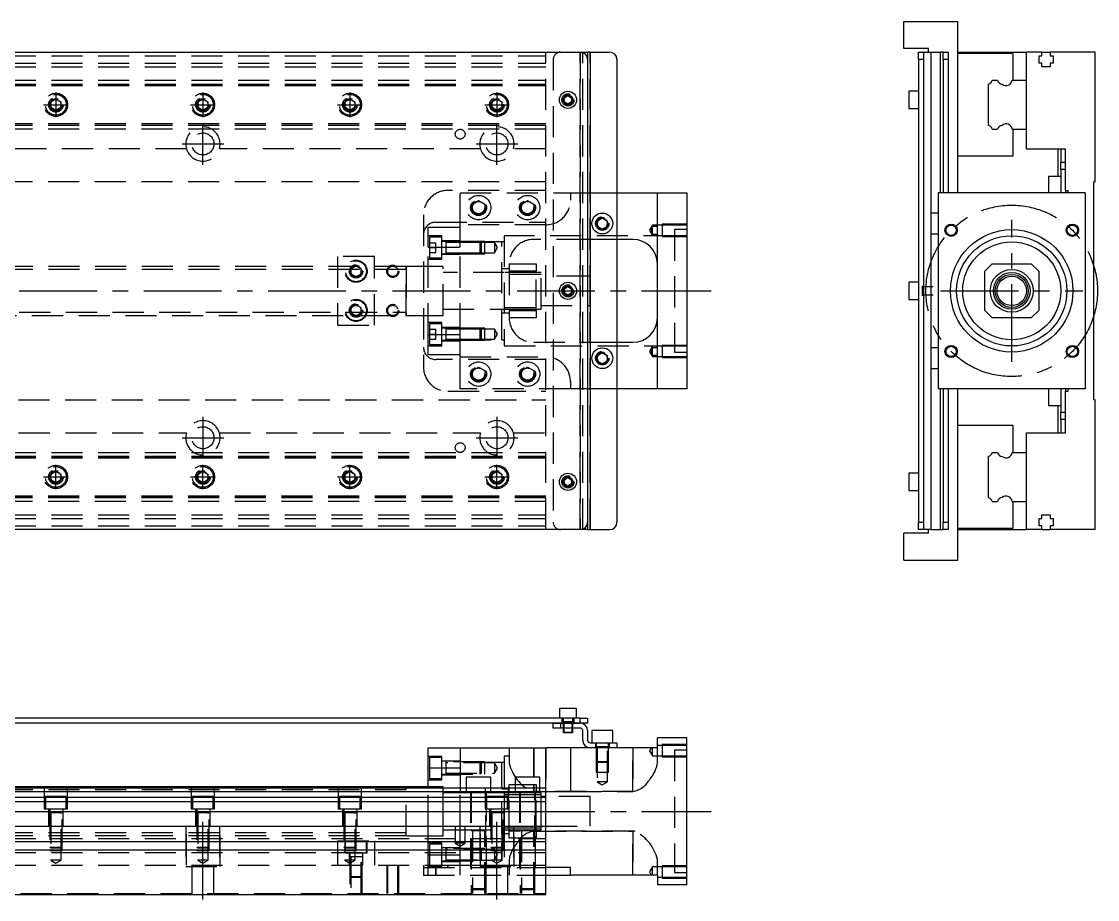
# Model space of a CAD drawing. Extents: x -15 to 882, y -282 to 112.
# Drawn here: x 443 to 882.1, y -248.6 to 110 of the extents above; entities that cross this region are included whole.
import ezdxf

# ---------------------------------------------------------------- set-up
doc = ezdxf.new("R2010")
doc.units = 0
doc.linetypes.add('CENTER', pattern=[50.8, 31.75, -6.35, 6.35, -6.35])
doc.linetypes.add('DASHED', pattern=[19.05, 12.7, -6.35])
doc.layers.get('0').update_dxf_attribs({"linetype": 'CONTINUOUS'})
doc.layers.add('CENTER', color=1, linetype='CENTER')

msp = doc.modelspace()

# ---------------------------------------------------------------- linework, layer by layer
at = {"color": 7, "linetype": 'CONTINUOUS'}
for p, q in [((803.1, 110), (825.1, 110)), ((803.1, 99), (803.1, 110)), ((825.1, 40), (825.1, 110)), ((3, 97.5), (671, 97.5)), ((671, 97.5), (674, 97.5)), ((674, 97.5), (674, 94.5)), ((675, 97.5), (674, 97.5)), ((675, 97.5), (675, -97.5)), ((675, 97.5), (683, 97.5)), ((813.1, 99), (803.1, 99)), ((809.1, 97.5), (811.1, 97.5)), ((809.1, 94.5), (809.1, 97.5)), ((811.1, 97.5), (814.1, 97.5)), ((811.1, 97.5), (811.1, 94.5)), ((813.1, 97.5), (813.1, 99)), ((814.1, 97.5), (814.1, 31.75)), ((814.1, 97.5), (818.1, 97.5)), ((818.1, 40), (818.1, 97.5)), ((819.1, 97.5), (818.1, 97.5)), ((819.1, 97.5), (821.1, 97.5)), ((819.1, 94.5), (819.1, 97.5)), ((821.1, 97.5), (821.1, 94.5)), ((825.1, 97.5), (853.1, 97.5)), ((847.6, 97), (825.1, 97)), ((847.6, 97), (847.6, 86)), ((853.1, 86), (853.1, 97.5)), ((859.4, 97.5), (853.1, 97.5)), ((859.4, 97.5), (862.8, 97.5)), ((859.4, 96), (859.4, 97.5)), ((862.8, 97.5), (862.8, 96)), ((881.1, 97.5), (862.8, 97.5)), ((881.1, 44.5), (881.1, 97.5)), ((674, 94.5), (674, -94.5)), ((686, 94.5), (686, -94.5)), ((811.1, 94.5), (809.1, 94.5)), ((809.1, 94.5), (809.1, -94.5)), ((811.1, 94.5), (811.1, -94.5)), ((821.1, 94.5), (819.1, 94.5)), ((819.1, 94.5), (819.1, 40)), ((820.2, 94.500006), (820.2, 94.499148)), ((821.1, 94.5), (821.1, 40)), ((858.25, 96), (859.4, 96)), ((858.25, 93), (858.25, 96)), ((859.4, 93), (858.25, 93)), ((859.4, 91.5), (859.4, 93)), ((862.8, 96), (863.95, 96)), ((862.8, 93), (862.8, 91.5)), ((863.95, 93), (862.8, 93)), ((863.95, 96), (863.95, 93)), ((862.8, 91.5), (859.4, 91.5)), ((837.6, 67.539608), (837.6, 84.460392)), ((839.139608, 86), (841.260392, 86)), ((847.281934, 86), (853.1, 86)), ((853.1, 66), (853.1, 86)), ((853.1, 66), (853.1, 86)), ((664.5, 78.866026), (666, 79.73205)), ((666, 79.73205), (667.5, 78.866026)), ((805.1, 81.5), (805.1, 78)), ((809.1, 81.5), (805.1, 81.5)), ((664.5, 77.133974), (664.5, 78.866026)), ((666, 76.26795), (664.5, 77.133974)), ((667.5, 77.133974), (666, 76.26795)), ((667.5, 78.866026), (667.5, 77.133974)), ((805.1, 78), (805.1, 74.5)), ((805.1, 74.5), (809.1, 74.5)), ((839.139608, 66), (841.260392, 66)), ((847.281934, 66), (853.1, 66)), ((847.6, 66), (847.6, 55)), ((853.1, 58), (853.1, 66)), ((853.1, 58), (869.1, 58)), ((866.1, 46.75), (866.1, 58)), ((867.1, 58), (867.1, 52.5)), ((869.1, 41), (869.1, 58)), ((847.6, 55), (825.1, 55)), ((867.1, 52.5), (869.1, 52.5)), ((867.1, 49.5), (867.1, 52.5)), ((869.1, 49.5), (867.1, 49.5)), ((867.1, 49.5), (867.1, 40)), ((862.1, 46.75), (862.1, 42.5)), ((867.1, 46.75), (862.1, 46.75)), ((881.1, 44.5), (880.6, 44.5)), ((880.6, -44.5), (880.6, 44.5)), ((686, 40), (702.5, 40)), ((702.5, -40), (702.5, 40)), ((702.5, 40), (714.5, 40)), ((714.5, 40), (714.5, -40)), ((877.1, 40), (817.1, 40)), ((817.1, 40), (817.1, -40)), ((862.1, 42.5), (862.1, 40)), ((869.1, 41), (870.1, 41)), ((869.1, 41), (869.1, 40)), ((870.1, 40), (870.1, 41)), ((877.1, 40), (877.1, -40)), ((814.1, 31.75), (814.1, 27.5)), ((817.1, 31.75), (814.1, 31.75)), ((678, 28.6547), (680, 29.809402)), ((678, 26.3453), (678, 28.6547)), ((680, 29.809402), (682, 28.6547)), ((682, 28.6547), (682, 26.3453)), ((814.1, 27.5), (814.1, 23.25)), ((680, 25.190598), (678, 26.3453)), ((682, 26.3453), (680, 25.190598)), ((814.1, 23.25), (814.1, -23.25)), ((814.1, 23.25), (817.1, 23.25)), ((692.5, 21), (686, 21)), ((839.1, 11), (836.1, 8)), ((839.1, 11), (855.1, 11)), ((858.1, 8), (855.1, 11)), ((836.1, -8), (836.1, 8)), ((858.1, 8), (858.1, -8)), ((664.5, 0.866026), (666, 1.73205)), ((664.5, -0.866026), (664.5, 0.866026)), ((666, 1.73205), (667.5, 0.866026)), ((667.5, 0.866026), (667.5, -0.866026)), ((805.1, 3.5), (805.1, 0)), ((809.1, 3.5), (805.1, 3.5)), ((805.1, 0), (805.1, -3.5)), ((810.5, 2.000006), (810.5, 1.41499)), ((811.1, 1.65), (810.5, 1.65)), ((810.5, 1.41499), (810.5, 0)), ((810.5, 0), (810.5, -1.415062)), ((813.1, 1.65), (811.1, 1.65)), ((815.1, 1.65), (813.1, 1.65)), ((666, -1.73205), (664.5, -0.866026)), ((667.5, -0.866026), (666, -1.73205)), ((805.1, -3.5), (809.1, -3.5)), ((810.5, -1.415062), (810.5, -2.000006)), ((810.5, -1.65), (811.1, -1.65)), ((811.1, -1.65), (813.1, -1.65)), ((813.1, -1.65), (815.1, -1.65)), ((836.1, -8), (839.1, -11)), ((855.1, -11), (858.1, -8)), ((855.1, -11), (839.1, -11)), ((686, -21), (692.5, -21)), ((678, -26.3453), (680, -25.190598)), ((678, -28.6547), (678, -26.3453)), ((680, -25.190598), (682, -26.3453)), ((682, -26.3453), (682, -28.6547)), ((814.1, -23.25), (814.1, -27.5)), ((817.1, -23.25), (814.1, -23.25)), ((680, -29.809402), (678, -28.6547)), ((682, -28.6547), (680, -29.809402)), ((814.1, -27.5), (814.1, -31.75)), ((814.1, -31.75), (814.1, -97.5)), ((814.1, -31.75), (817.1, -31.75)), ((702.5, -40), (686, -40)), ((714.5, -40), (702.5, -40)), ((877.1, -40), (817.1, -40)), ((818.1, -97.5), (818.1, -40)), ((819.1, -40), (819.1, -94.5)), ((821.1, -40), (821.1, -94.5)), ((825.1, -110), (825.1, -40)), ((862.1, -40), (862.1, -42.5)), ((862.1, -42.5), (862.1, -46.75)), ((867.1, -40), (867.1, -49.5)), ((869.1, -40), (869.1, -41)), ((869.1, -58), (869.1, -41)), ((869.1, -41), (870.1, -41)), ((870.1, -41), (870.1, -40)), ((862.1, -46.75), (867.1, -46.75)), ((866.1, -58), (866.1, -46.75)), ((881.1, -44.5), (880.6, -44.5)), ((881.1, -97.5), (881.1, -44.5)), ((867.1, -49.5), (869.1, -49.5)), ((867.1, -52.5), (867.1, -49.5)), ((869.1, -52.5), (867.1, -52.5)), ((867.1, -52.5), (867.1, -58)), ((847.6, -55), (825.1, -55)), ((847.6, -55), (847.6, -66)), ((853.1, -66), (853.1, -58)), ((853.1, -58), (869.1, -58)), ((837.6, -84.460392), (837.6, -67.539608)), ((839.139608, -66), (841.260392, -66)), ((847.281934, -66), (853.1, -66)), ((853.1, -86), (853.1, -66)), ((853.1, -86), (853.1, -66)), ((805.1, -74.5), (805.1, -78)), ((809.1, -74.5), (805.1, -74.5)), ((664.5, -77.133974), (666, -76.26795)), ((664.5, -78.866026), (664.5, -77.133974)), ((666, -79.73205), (664.5, -78.866026)), ((666, -76.26795), (667.5, -77.133974)), ((667.5, -78.866026), (666, -79.73205)), ((667.5, -77.133974), (667.5, -78.866026)), ((805.1, -78), (805.1, -81.5)), ((805.1, -81.5), (809.1, -81.5)), ((839.139608, -86), (841.260392, -86)), ((847.281934, -86), (853.1, -86)), ((847.6, -86), (847.6, -97)), ((853.1, -97.5), (853.1, -86)), ((859.4, -91.5), (862.8, -91.5)), ((859.4, -93), (859.4, -91.5)), ((862.8, -91.5), (862.8, -93)), ((674, -94.5), (674, -97.5)), ((809.1, -94.5), (811.1, -94.5)), ((809.1, -97.5), (809.1, -94.5)), ((811.1, -94.5), (811.1, -97.5)), ((819.1, -94.5), (821.1, -94.5)), ((819.1, -97.5), (819.1, -94.5)), ((821.1, -94.5), (821.1, -97.5)), ((858.25, -93), (859.4, -93)), ((858.25, -96), (858.25, -93)), ((859.4, -96), (858.25, -96)), ((859.4, -97.5), (859.4, -96)), ((862.8, -93), (863.95, -93)), ((862.8, -96), (862.8, -97.5)), ((863.95, -96), (862.8, -96)), ((863.95, -93), (863.95, -96)), ((671, -97.5), (3, -97.5)), ((674, -97.5), (671, -97.5)), ((674, -97.5), (675, -97.5)), ((675, -97.5), (683, -97.5)), ((803.1, -110), (803.1, -99)), ((813.1, -99), (803.1, -99)), ((811.1, -97.5), (809.1, -97.5)), ((814.1, -97.5), (811.1, -97.5)), ((813.1, -99), (813.1, -97.5)), ((814.1, -97.5), (818.1, -97.5)), ((818.1, -97.5), (819.1, -97.5)), ((821.1, -97.5), (819.1, -97.5)), ((847.6, -97), (825.1, -97)), ((825.1, -97.5), (853.1, -97.5)), ((859.4, -97.5), (853.1, -97.5)), ((859.4, -97.5), (862.8, -97.5)), ((881.1, -97.5), (862.8, -97.5)), ((803.1, -110), (825.1, -110)), ((669.5, -170.55), (662.5, -170.55)), ((662.5, -170.55), (662.5, -174.55)), ((669.5, -174.55), (669.5, -170.55)), ((671, -174.55), (412, -174.55)), ((671, -176.55), (671, -174.55)), ((671, -174.55), (674, -174.55)), ((674, -174.55), (674, -176.55)), ((663, -176.55), (412, -176.55)), ((660, -178.55), (660, -176.55)), ((663, -178.55), (660, -178.55)), ((663, -176.55), (663, -178.55)), ((663, -176.55), (671, -176.55)), ((671, -176.55), (663, -176.55)), ((671, -178.55), (663, -178.55)), ((664, -178.55), (664, -180.2)), ((664.35, -178.55), (664.35, -180.55)), ((667.65, -180.55), (667.65, -178.55)), ((668, -180.2), (668, -178.55)), ((674, -176.55), (671, -176.55)), ((672, -183.55), (672, -179.55)), ((674, -179.55), (674, -183.55)), ((684.25, -179.55), (675.75, -179.55)), ((675.75, -179.55), (675.75, -184.55)), ((684.25, -184.55), (684.25, -179.55)), ((664, -180.2), (668, -180.2)), ((664, -180.2), (664.35, -180.55)), ((667.65, -180.55), (664.35, -180.55)), ((667.65, -180.55), (668, -180.2)), ((714.5, -182.55), (702.5, -182.55)), ((702.5, -186.55), (702.5, -182.55)), ((714.5, -242.55), (714.5, -182.55)), ((609, -186.55), (622, -186.55)), ((609, -194.76658), (609, -186.55)), ((622, -186.55), (657, -186.55)), ((622, -186.55), (622, -203.05)), ((657, -203.05), (657, -186.55)), ((667, -186.55), (657, -186.55)), ((675, -186.55), (667, -186.55)), ((667, -186.55), (667, -204.55)), ((675, -184.55), (683, -184.55)), ((683, -186.55), (675, -186.55)), ((683, -186.55), (683, -184.55)), ((683, -184.55), (686, -184.55)), ((686, -186.55), (683, -186.55)), ((686, -184.55), (686, -186.55)), ((702.5, -186.55), (686, -186.55)), ((609, -194.76658), (622, -194.76658)), ((609, -203.05), (609, -194.76658)), ((634.5, -198.55), (624.5, -198.55)), ((624.5, -198.55), (624.5, -203.05)), ((634.5, -203.05), (634.5, -198.55)), ((654.5, -198.55), (644.5, -198.55)), ((644.5, -198.55), (644.5, -203.05)), ((654.5, -203.05), (654.5, -198.55)), ((600, -202.55), (411.5, -202.55)), ((657, -203.05), (411.5, -203.05)), ((657, -204.589608), (411.5, -204.589608)), ((600, -202.55), (599.995, -202.55)), ((600, -202.549994), (600, -203.05)), ((600, -202.549994), (600, -203.05)), ((600, -202.550502), (600, -202.55)), ((609, -202.55), (600, -202.55)), ((600.005, -202.55), (600, -202.55)), ((600, -203.047168), (600, -202.550502)), ((640, -205.049994), (640, -220.050006)), ((642, -205.8), (640, -205.8)), ((646.5, -205.8), (642, -205.8)), ((652.5, -205.8), (646.5, -205.8)), ((653, -205.8), (652.5, -205.8)), ((655, -205.8), (653, -205.8)), ((657, -246.55), (657, -203.05)), ((667, -204.55), (657, -204.55)), ((411.5, -206.710392), (657, -206.710392)), ((657, -208.620532), (411.5, -208.620532)), ((657, -212.731934), (411.5, -212.731934)), ((640, -212.55), (640, -220.050006)), ((17, -218.55), (657, -218.55)), ((640, -219.3), (655, -219.3)), ((17, -224.85), (657, -224.85)), ((17, -228.25), (657, -228.25)), ((667, -235.55), (657, -235.55)), ((667, -238.55), (667, -235.55)), ((657, -238.55), (667, -238.55)), ((702.5, -238.55), (667, -238.55)), ((702.5, -238.55), (702.5, -242.55)), ((714.5, -242.55), (702.5, -242.55)), ((17, -246.55), (657, -246.55))]:
    msp.add_line(p, q, dxfattribs=at)
at = {"color": 3, "linetype": 'DASHED'}
for p, q in [((657, -97.5), (657, 97.5)), ((671, -97.5), (671, 97.5)), ((671, 97.5), (671, -97.5)), ((672, -97.5), (672, 97.5)), ((675, -97.5), (675, 97.5)), ((17, 96), (657, 96)), ((17, 93), (657, 93)), ((660, 94.5), (660, -94.5)), ((17, 91.5), (657, 91.5)), ((17, 86), (657, 86)), ((17, 84.460392), (657, 84.460392)), ((17, 84.403994), (657, 84.403994)), ((17, 83.8), (657, 83.8)), ((454.5, 76), (454.534018, 76.411016)), ((455, 77.1547), (457, 78.309402)), ((455, 74.8453), (455, 77.1547)), ((457, 73.690598), (455, 74.8453)), ((457, 78.309402), (459, 77.1547)), ((459, 74.8453), (457, 73.690598)), ((459, 77.1547), (459, 74.8453)), ((514.5, 76), (514.534018, 76.411016)), ((515, 77.1547), (517, 78.309402)), ((515, 74.8453), (515, 77.1547)), ((517, 73.690598), (515, 74.8453)), ((517, 78.309402), (519, 77.1547)), ((519, 74.8453), (517, 73.690598)), ((519, 77.1547), (519, 74.8453)), ((574.5, 76), (574.534018, 76.411016)), ((575, 77.1547), (577, 78.309402)), ((575, 74.8453), (575, 77.1547)), ((577, 73.690598), (575, 74.8453)), ((577, 78.309402), (579, 77.1547)), ((579, 74.8453), (577, 73.690598)), ((579, 77.1547), (579, 74.8453)), ((635, 77.1547), (637, 78.309402)), ((635, 74.8453), (635, 77.1547)), ((637, 73.690598), (635, 74.8453)), ((637, 78.309402), (639, 77.1547)), ((639, 74.8453), (637, 73.690598)), ((639, 77.1547), (639, 74.8453)), ((639.483582, 76.286038), (639.5, 76)), ((667.973226, 78.326156), (668, 78)), ((657, 68.2), (17, 68.2)), ((657, 67.596006), (17, 67.596006)), ((657, 67.539608), (17, 67.539608)), ((657, 66), (17, 66)), ((510.291796, 58), (403.708204, 58)), ((630.291796, 58), (523.708204, 58)), ((657, 58), (643.708204, 58)), ((657, 44.5), (22.640312, 44.5)), ((657, 41), (617, 41)), ((622, 27), (622, 40)), ((622, 40), (667, 40)), ((667, 40), (667, 37)), ((667, 40), (674, 40)), ((674, 40), (686, 40)), ((627, 35.443376), (629.5, 36.886752)), ((627, 32.556624), (627, 35.443376)), ((629.5, 36.886752), (632, 35.443376)), ((632, 35.443376), (632, 32.556624)), ((647, 35.443376), (649.5, 36.886752)), ((647, 32.556624), (647, 35.443376)), ((649.5, 36.886752), (652, 35.443376)), ((652, 35.443376), (652, 32.556624)), ((607, 31), (607, -31)), ((629.5, 31.113248), (627, 32.556624)), ((632, 32.556624), (629.5, 31.113248)), ((632.477798, 34.364306), (632.5, 34)), ((649.5, 31.113248), (647, 32.556624)), ((652, 32.556624), (649.5, 31.113248)), ((652.477798, 34.364306), (652.5, 34)), ((612, 28), (657, 28)), ((622, 17.78342), (622, 27)), ((657, 27), (622, 27)), ((682.483582, 27.786038), (682.5, 27.5)), ((700.5, 26.848738), (699.287564, 24.748738)), ((700.302956, 25.985522), (700.5, 26.435254)), ((704.5, 26.848738), (700.5, 26.848738)), ((700.5, 26.435254), (700.5, 26.848738)), ((700.5, 23.06222), (700.5, 26.435794)), ((700.5, 26.435254), (702.5, 26.435254)), ((704.5, 27.248732), (704.5, 22.248742)), ((714.5, 27.248732), (704.5, 27.248732)), ((714.5, 26.848738), (704.5, 26.848738)), ((609, 17.78342), (609, 26)), ((609, 26), (622, 26)), ((614.5, 22.42767), (609, 22.42767)), ((614.5, 12.92767), (614.5, 22.42767)), ((622, 17.78342), (622, 26)), ((640, 22.5), (640, -22.5)), ((709.5, 22.5), (640, 22.5)), ((699.287564, 24.748738), (700.5, 22.648738)), ((700.016436, 24.911344), (700.060666, 25.226886)), ((700.060666, 25.226886), (700.163852, 25.611128)), ((700.163852, 25.611128), (700.302956, 25.985522)), ((700.5, 22.648738), (700.5, 23.06222)), ((702.5, 23.06222), (700.5, 23.06222)), ((700.5, 22.648738), (704.5, 22.648738)), ((704.5, 22.648738), (714.5, 22.648738)), ((704.5, 22.248742), (714.5, 22.248742)), ((709.5, 25), (709.5, -25)), ((714.5, 25), (709.5, 25)), ((609, 17.78342), (622, 17.78342)), ((609, -17.78342), (609, 17.78342)), ((609.5, 21.92767), (609.5, 13.42767)), ((614.5, 21.92767), (609.5, 21.92767)), ((609.5, 19.67767), (612, 19.67767)), ((609.5, 17.67767), (612, 17.67767)), ((612, 17.67767), (612, 19.67767)), ((612, 15.67767), (612, 17.67767)), ((622, 20.42767), (614.5, 20.42767)), ((616.105, 20.17767), (614.5, 20.17767)), ((622, 20.17767), (616.095, 20.17767)), ((616.1, 20.177674), (616.1, 15.177664)), ((616.1, 20.17767), (616.1, 19.92022)), ((616.1, 19.920202), (616.1, 20.17767)), ((616.1, 19.92022), (616.1, 15.435068)), ((622, 19.77767), (616.1, 19.77767)), ((630.1, 20.17767), (622, 20.17767)), ((630.1, 20.177664), (622, 20.177664)), ((639, 20), (622, 20)), ((639, 20), (622, 20)), ((630.5, 19.77767), (622, 19.77767)), ((630.5, 19.77767), (622, 19.77767)), ((622, -17.78342), (622, 17.78342)), ((622, -17.78342), (622, 17.78342)), ((630.1, 15.17767), (630.1, 20.17767)), ((630.5, 19.77767), (630.1, 20.17767)), ((632, 20.177664), (630.1, 20.177664)), ((630.5, 19.77767), (630.5, 15.57767)), ((632, 19.77767), (630.5, 19.77767)), ((632, 15.177674), (632, 20.177664)), ((636, 19.77767), (632, 19.77767)), ((636, 19.77767), (636, 15.57767)), ((637.212436, 17.67767), (636, 19.77767)), ((636, 15.57767), (637.212436, 17.67767)), ((639, -20), (639, 20)), ((640, 20), (639, 20)), ((674, 21), (652, 21)), ((686, 21), (674, 21)), ((572, 14), (572, -14)), ((587, 14), (572, 14)), ((587, -14), (587, 14)), ((609.5, 15.67767), (612, 15.67767)), ((609.5, 13.42767), (614.5, 13.42767)), ((614.5, 15.17767), (616.105, 15.17767)), ((614.5, 14.92767), (622, 14.92767)), ((616.095, 15.17767), (622, 15.17767)), ((616.1, 15.57767), (622, 15.57767)), ((616.1, 15.17767), (616.1, 15.435118)), ((616.1, 15.435068), (616.1, 15.17767)), ((622, 15.57767), (630.5, 15.57767)), ((622, 15.57767), (630.5, 15.57767)), ((622, 15.177674), (630.1, 15.177674)), ((622, 15.17767), (630.1, 15.17767)), ((630.1, 15.17767), (630.5, 15.57767)), ((630.1, 15.177674), (632, 15.177674)), ((630.5, 15.57767), (632, 15.57767)), ((632, 15.57767), (636, 15.57767)), ((600.005, 10), (352, 10)), ((577.5, 9.1547), (579.5, 10.309402)), ((577.5, 6.8453), (577.5, 9.1547)), ((579.5, 10.309402), (581.5, 9.1547)), ((581.5, 9.1547), (581.5, 6.8453)), ((609, 10), (599.995, 10)), ((600, 10.000006), (600, -10.000006)), ((600, 10.000006), (600, -10.000006)), ((600, -10), (600, 10)), ((600, 10), (600, 8.95261)), ((609, 12.92767), (614.5, 12.92767)), ((615, 10), (609, 10)), ((615, 10), (609, 10)), ((615, -10), (615, 10)), ((615, -10), (615, 10)), ((642, 9), (639, 9)), ((642, 11), (653, 11)), ((642, 11), (642, -11)), ((653, 11), (653, 8)), ((600, 8.75), (42, 8.75)), ((579.5, 5.690598), (577.5, 6.8453)), ((581.5, 6.8453), (579.5, 5.690598)), ((581.983582, 8.286038), (582, 8)), ((640.005, 7.5), (615, 7.5)), ((639.995, 7.5), (615, 7.5)), ((653, 7.5), (639.995, 7.5)), ((640.005, 7.5), (639.995, 7.5)), ((655, 6.75), (640, 6.75)), ((653, 7.5), (640.005, 7.5)), ((653, 8), (642, 8)), ((653, -8), (653, 8)), ((655, 7.5), (653, 7.5)), ((655, -7.5), (655, 7.5)), ((674, 6), (655, 6)), ((675, 6), (674, 6)), ((675, -6), (675, 6)), ((667.973226, 0.326156), (668, 0)), ((42, -8.75), (600, -8.75)), ((577.5, -6.8453), (579.5, -5.690598)), ((577.5, -9.1547), (577.5, -6.8453)), ((579.5, -5.690598), (581.5, -6.8453)), ((581.5, -6.8453), (581.5, -9.1547)), ((581.983582, -7.713962), (582, -8)), ((615, -7.5), (640.005, -7.5)), ((615, -7.5), (639.995, -7.5)), ((639.995, -7.5), (653, -7.5)), ((639.995, -7.5), (640.005, -7.5)), ((640, -6.75), (655, -6.75)), ((640.005, -7.5), (653, -7.5)), ((642, -8), (653, -8)), ((653, -7.5), (655, -7.5)), ((653, -8), (653, -11)), ((655, -6), (674, -6)), ((674, -6), (675, -6)), ((352, -10), (600.005, -10)), ((579.5, -10.309402), (577.5, -9.1547)), ((581.5, -9.1547), (579.5, -10.309402)), ((599.995, -10), (609, -10)), ((600, -8.95261), (600, -9.999498)), ((600, -9.999498), (600, -10)), ((609, -10), (615, -10)), ((609, -10), (615, -10)), ((614.5, -12.92767), (609, -12.92767)), ((614.5, -22.42767), (614.5, -12.92767)), ((639, -9), (642, -9)), ((653, -11), (642, -11)), ((572, -14), (587, -14)), ((609.5, -13.42767), (609.5, -21.92767)), ((614.5, -13.42767), (609.5, -13.42767)), ((609.5, -15.67767), (612, -15.67767)), ((612, -17.67767), (612, -15.67767)), ((622, -14.92767), (614.5, -14.92767)), ((616.105, -15.17767), (614.5, -15.17767)), ((622, -15.177672), (616.095, -15.17767)), ((616.1, -15.177664), (616.1, -20.177674)), ((616.1, -15.177664), (616.1, -20.177674)), ((616.1, -15.177664), (616.1, -20.177674)), ((616.1, -15.17767), (616.1, -15.435118)), ((616.1, -15.435136), (616.1, -15.17767)), ((616.1, -15.435118), (616.1, -19.920272)), ((622, -15.57767), (616.1, -15.57767)), ((630.1, -15.17767), (622, -15.177672)), ((630.1, -15.177674), (622, -15.177674)), ((630.5, -15.57767), (622, -15.57767)), ((630.5, -15.57767), (622, -15.57767)), ((630.1, -20.17767), (630.1, -15.17767)), ((630.5, -15.57767), (630.1, -15.17767)), ((632, -15.177674), (630.1, -15.177674)), ((630.5, -15.57767), (630.5, -19.77767)), ((632, -15.57767), (630.5, -15.57767)), ((632, -20.177664), (632, -15.177674)), ((636, -15.57767), (632, -15.57767)), ((636, -15.57767), (636, -19.77767)), ((637.212436, -17.67767), (636, -15.57767)), ((609, -17.78342), (622, -17.78342)), ((609, -26), (609, -17.78342)), ((609.5, -17.67767), (612, -17.67767)), ((609.5, -19.67767), (612, -19.67767)), ((609.5, -21.92767), (614.5, -21.92767)), ((612, -19.67767), (612, -17.67767)), ((614.5, -20.17767), (616.105, -20.17767)), ((614.5, -20.42767), (622, -20.42767)), ((616.095, -20.17767), (622, -20.177668)), ((616.1, -19.77767), (622, -19.77767)), ((616.1, -20.17767), (616.1, -19.92022)), ((616.1, -19.920272), (616.1, -20.17767)), ((622, -26), (622, -17.78342)), ((622, -27), (622, -17.78342)), ((622, -19.77767), (630.5, -19.77767)), ((622, -19.77767), (630.5, -19.77767)), ((622, -20), (639, -20)), ((622, -20), (639, -20)), ((622, -20.177664), (630.1, -20.177664)), ((622, -20.177668), (630.1, -20.17767)), ((630.1, -20.17767), (630.5, -19.77767)), ((630.1, -20.177664), (632, -20.177664)), ((630.5, -19.77767), (632, -19.77767)), ((632, -19.77767), (636, -19.77767)), ((636, -19.77767), (637.212436, -17.67767)), ((639, -20), (640, -20)), ((652, -21), (674, -21)), ((674, -21), (686, -21)), ((609, -22.42767), (614.5, -22.42767)), ((609, -26), (622, -26)), ((640, -22.5), (709.5, -22.5)), ((700.5, -22.648738), (699.287564, -24.748738)), ((699.287564, -24.748738), (700.5, -26.848738)), ((700.016436, -24.586132), (700.060666, -24.27059)), ((700.060666, -24.27059), (700.163852, -23.886348)), ((700.163852, -23.886348), (700.302956, -23.511954)), ((700.302956, -23.511954), (700.5, -23.06222)), ((704.5, -22.648738), (700.5, -22.648738)), ((700.5, -23.06222), (700.5, -22.648738)), ((700.5, -26.435254), (700.5, -23.06168)), ((700.5, -23.06222), (702.5, -23.06222)), ((704.5, -22.248742), (704.5, -27.248732)), ((714.5, -22.248742), (704.5, -22.248742)), ((714.5, -22.648738), (704.5, -22.648738)), ((709.5, -25), (714.5, -25)), ((657, -28), (612, -28)), ((622, -27), (657, -27)), ((622, -40), (622, -27)), ((677.5, -27.5), (677.52689, -27.134318)), ((700.5, -26.848738), (700.5, -26.435254)), ((702.5, -26.435254), (700.5, -26.435254)), ((700.5, -26.848738), (704.5, -26.848738)), ((704.5, -26.848738), (714.5, -26.848738)), ((704.5, -27.248732), (714.5, -27.248732)), ((626.5, -34), (626.520026, -33.653944)), ((627, -32.556624), (629.5, -31.113248)), ((627, -35.443376), (627, -32.556624)), ((629.5, -31.113248), (632, -32.556624)), ((632, -32.556624), (632, -35.443376)), ((647, -32.556624), (649.5, -31.113248)), ((647, -35.443376), (647, -32.556624)), ((649.5, -31.113248), (652, -32.556624)), ((652, -32.556624), (652, -35.443376)), ((652.477798, -33.635694), (652.5, -34)), ((629.5, -36.886752), (627, -35.443376)), ((632, -35.443376), (629.5, -36.886752)), ((649.5, -36.886752), (647, -35.443376)), ((652, -35.443376), (649.5, -36.886752)), ((667, -37), (667, -40)), ((617, -41), (657, -41)), ((667, -40), (622, -40)), ((674, -40), (667, -40)), ((686, -40), (674, -40)), ((22.640312, -44.5), (657, -44.5)), ((403.708204, -58), (510.291796, -58)), ((523.708204, -58), (630.291796, -58)), ((643.708204, -58), (657, -58)), ((17, -66), (657, -66)), ((17, -67.539608), (657, -67.539608)), ((17, -67.596006), (657, -67.596006)), ((17, -68.2), (657, -68.2)), ((455, -74.8453), (457, -73.690598)), ((457, -73.690598), (459, -74.8453)), ((515, -74.8453), (517, -73.690598)), ((517, -73.690598), (519, -74.8453)), ((575, -74.8453), (577, -73.690598)), ((577, -73.690598), (579, -74.8453)), ((635, -74.8453), (637, -73.690598)), ((637, -73.690598), (639, -74.8453)), ((454.5, -76), (454.534018, -75.588984)), ((455, -77.1547), (455, -74.8453)), ((457, -78.309402), (455, -77.1547)), ((459, -77.1547), (457, -78.309402)), ((459, -74.8453), (459, -77.1547)), ((515, -77.1547), (515, -74.8453)), ((517, -78.309402), (515, -77.1547)), ((519, -77.1547), (517, -78.309402)), ((519, -74.8453), (519, -77.1547)), ((519.483582, -75.713962), (519.5, -76)), ((574.5, -76), (574.534018, -75.588984)), ((575, -77.1547), (575, -74.8453)), ((577, -78.309402), (575, -77.1547)), ((579, -77.1547), (577, -78.309402)), ((579, -74.8453), (579, -77.1547)), ((635, -77.1547), (635, -74.8453)), ((637, -78.309402), (635, -77.1547)), ((639, -77.1547), (637, -78.309402)), ((639, -74.8453), (639, -77.1547)), ((639.483582, -75.713962), (639.5, -76)), ((667.973226, -77.673844), (668, -78)), ((657, -83.8), (17, -83.8)), ((657, -84.403994), (17, -84.403994)), ((657, -84.460392), (17, -84.460392)), ((657, -86), (17, -86)), ((657, -86), (657, -84.460392)), ((17, -91.5), (657, -91.5)), ((17, -93), (657, -93)), ((17, -96), (657, -96)), ((663.5, -174.55), (663.5, -176.55)), ((664, -174.55), (664, -178.55)), ((668, -178.55), (668, -174.55)), ((668.5, -176.55), (668.5, -174.55)), ((660, -176.55), (663, -176.55)), ((668.000006, -175.95), (663.999994, -175.95)), ((664.000006, -176.55), (664.000006, -178.55)), ((664.35, -175.95), (664.35, -178.55)), ((667.65, -178.55), (667.65, -175.95)), ((667.999994, -178.55), (667.999994, -176.55)), ((642, -186.55), (642, -192.922214)), ((652, -198.55), (652, -186.55)), ((652, -186.55), (652, -198.55)), ((657, -186.55), (657, -203.05)), ((677.25, -184.55), (677.25, -186.55)), ((682.500006, -186.15), (677.499994, -186.15)), ((677.500006, -184.55), (677.500006, -196.55)), ((677.9, -186.15), (677.9, -200.55)), ((682.1, -200.55), (682.1, -186.15)), ((682.499994, -196.55), (682.499994, -184.55)), ((682.75, -186.55), (682.75, -184.55)), ((692.5, -186.55), (692.5, -204.472252)), ((692.5, -204.472252), (692.5, -186.55)), ((700.009982, -186.55), (699.287564, -187.801262)), ((699.287564, -187.801262), (700.5, -189.901262)), ((700.5, -189.901262), (700.5, -186.55)), ((704.5, -185.701262), (702.5, -185.701262)), ((702.5, -192.922214), (702.5, -186.55)), ((704.5, -185.301268), (704.5, -190.301258)), ((714.5, -185.301268), (704.5, -185.301268)), ((714.5, -185.701262), (704.5, -185.701262)), ((709.5, -187.55), (709.5, -237.55)), ((714.5, -187.55), (709.5, -187.55)), ((614.5, -190.12233), (609, -190.12233)), ((609.5, -190.62233), (609.5, -194.87233)), ((614.5, -190.62233), (609.5, -190.62233)), ((614.5, -199.62233), (614.5, -190.12233)), ((622, -192.12233), (614.5, -192.12233)), ((632, -192.372336), (614.5, -192.372336)), ((616.1, -192.372326), (616.1, -197.372336)), ((636, -192.77233), (616.1, -192.77233)), ((639, -192.55), (622, -192.55)), ((630.1, -194.87233), (630.1, -192.37233)), ((630.5, -192.77233), (630.1, -192.37233)), ((630.5, -192.77233), (630.5, -194.87233)), ((632, -197.372326), (632, -192.372336)), ((636, -192.77233), (636, -194.87233)), ((637.212436, -194.87233), (636, -192.77233)), ((639, -203.05), (639, -192.55)), ((640, -192.55), (639, -192.55)), ((640, -190.05), (640, -211.55)), ((642, -190.05), (640, -190.05)), ((677.5, -192.15), (682.5, -192.15)), ((677.5, -192.15), (677.9, -192.55)), ((682.1, -192.55), (677.9, -192.55)), ((682.1, -192.55), (682.5, -192.15)), ((700.5, -189.901262), (704.5, -189.901262)), ((709.5, -190.05), (702.5, -190.05)), ((704.5, -189.901262), (714.5, -189.901262)), ((704.5, -190.301258), (714.5, -190.301258)), ((609.5, -194.87233), (609.5, -199.12233)), ((614.5, -197.372326), (632, -197.372326)), ((616.1, -196.97233), (636, -196.97233)), ((630.1, -197.37233), (630.1, -194.87233)), ((630.1, -197.37233), (630.5, -196.97233)), ((630.5, -194.87233), (630.5, -196.97233)), ((636, -194.87233), (636, -196.97233)), ((636, -196.97233), (637.212436, -194.87233)), ((677.500006, -196.55), (682.499994, -196.55)), ((609, -199.62233), (614.5, -199.62233)), ((609.5, -199.12233), (614.5, -199.12233)), ((614.5, -197.62233), (622, -197.62233)), ((642, -201.55), (644.5, -201.55)), ((642, -203.05), (642, -201.55)), ((644.5, -201.55), (647, -201.55)), ((647, -201.55), (649.5, -201.55)), ((649.5, -201.55), (652, -201.55)), ((652, -201.55), (653, -201.55)), ((652, -204.472252), (652, -201.55)), ((652, -201.55), (652, -203.05)), ((653, -201.55), (653, -203.05)), ((682.1, -200.55), (677.9, -200.55)), ((677.9, -200.55), (680, -201.762436)), ((680, -201.762436), (682.1, -200.55)), ((600, -203.8), (42, -203.8)), ((452.25, -203.05), (452.25, -211.55)), ((461.75, -211.55), (461.75, -203.05)), ((512.25, -203.05), (512.25, -211.55)), ((521.75, -211.55), (521.75, -203.05)), ((572.25, -203.05), (572.25, -211.55)), ((581.75, -211.55), (581.75, -203.05)), ((600, -222.55), (600, -203.05)), ((615, -202.55), (609, -202.55)), ((609, -218.55), (609, -203.05)), ((615, -203.05), (615, -202.55)), ((615, -212.55), (615, -203.05)), ((622, -205.05), (615, -205.05)), ((622, -203.05), (622, -204.55)), ((657, -204.55), (622, -204.55)), ((622, -218.55), (622, -204.55)), ((626.5, -205.05), (622, -205.05)), ((624.5, -203.05), (624.5, -204.55)), ((626.25, -204.55), (626.25, -235.55)), ((626.499923, -204.55), (626.500006, -246.05)), ((632.5, -205.05), (626.5, -205.05)), ((632.25, -203.05), (632.25, -211.55)), ((632.499994, -246.05), (632.500077, -204.55)), ((639, -205.05), (632.5, -205.05)), ((632.75, -206.55), (632.75, -204.55)), ((634.5, -204.55), (634.5, -203.05)), ((639, -221.55), (639, -203.05)), ((642, -203.55), (639, -203.55)), ((640, -205.05), (639, -205.05)), ((640, -205.05), (639.995, -205.05)), ((640.005, -205.05), (640, -205.05)), ((642, -205.05), (640, -205.05)), ((641.75, -211.55), (641.75, -203.05)), ((642, -204.55), (642, -203.05)), ((642, -220.55), (642, -204.55)), ((646.5, -205.05), (642, -205.05)), ((644.5, -203.05), (644.5, -204.55)), ((646.25, -204.55), (646.25, -235.55)), ((646.499923, -204.55), (646.500006, -246.05)), ((652.5, -205.05), (646.5, -205.05)), ((651.072778, -204.361004), (651.307618, -204.410138)), ((651.307618, -204.410138), (651.652252, -204.456468)), ((651.652252, -204.456468), (652, -204.472252)), ((652, -203.05), (652, -204.472252)), ((652, -204.472252), (653, -204.472252)), ((692.5, -204.472252), (652, -204.472252)), ((652.499994, -246.05), (652.500077, -204.55)), ((653, -205.05), (652.5, -205.05)), ((652.75, -235.55), (652.75, -204.55)), ((653, -203.05), (653, -204.55)), ((653, -204.472252), (654.5, -204.472252)), ((653, -220.55), (653, -204.55)), ((655, -205.05), (653, -205.05)), ((654.5, -204.55), (654.5, -203.05)), ((654.5, -204.472252), (657, -204.472252)), ((655, -212.55), (655, -205.05)), ((657, -204.472252), (667, -204.472252)), ((667, -204.472252), (692.5, -204.472252)), ((461.25, -206.55), (452.75, -206.55)), ((452.75, -206.55), (452.75, -211.55)), ((461.25, -211.55), (461.25, -206.55)), ((521.25, -206.55), (512.75, -206.55)), ((512.75, -206.55), (512.75, -211.55)), ((521.25, -211.55), (521.25, -206.55)), ((581.25, -206.55), (572.75, -206.55)), ((572.75, -206.55), (572.75, -211.55)), ((581.25, -211.55), (581.25, -206.55)), ((632.75, -235.55), (632.75, -206.55)), ((641.25, -206.55), (632.75, -206.55)), ((632.75, -206.55), (632.75, -211.55)), ((641.25, -211.55), (641.25, -206.55)), ((657, -206.55), (655, -206.55)), ((675, -206.55), (657, -206.55)), ((675, -212.55), (675, -206.55)), ((452.25, -211.55), (461.75, -211.55)), ((454, -211.55), (454, -218.55)), ((459.500006, -213.15), (454.499994, -213.15)), ((454.500006, -211.55), (454.500006, -228.55)), ((454.9, -213.15), (454.9, -232.55)), ((459.1, -232.55), (459.1, -213.15)), ((459.499994, -228.55), (459.499994, -211.55)), ((460, -218.55), (460, -211.55)), ((512.25, -211.55), (521.75, -211.55)), ((514, -211.55), (514, -218.55)), ((519.500006, -213.15), (514.499994, -213.15)), ((514.500006, -211.55), (514.500006, -228.55)), ((514.9, -213.15), (514.9, -232.55)), ((519.1, -232.55), (519.1, -213.15)), ((519.499994, -228.55), (519.499994, -211.55)), ((520, -218.55), (520, -211.55)), ((572.25, -211.55), (581.75, -211.55)), ((574, -211.55), (574, -218.55)), ((579.500006, -213.15), (574.499994, -213.15)), ((574.500006, -211.55), (574.500006, -228.55)), ((574.9, -213.15), (574.9, -232.55)), ((579.1, -232.55), (579.1, -213.15)), ((579.499994, -228.55), (579.499994, -211.55)), ((580, -218.55), (580, -211.55)), ((615, -218.55), (615, -212.55)), ((632.25, -211.55), (641.75, -211.55)), ((634, -211.55), (634, -218.55)), ((639.500006, -213.15), (634.499994, -213.15)), ((634.500006, -211.55), (634.500006, -228.55)), ((634.9, -213.15), (634.9, -232.55)), ((639.1, -232.55), (639.1, -213.15)), ((639.499994, -228.55), (639.499994, -211.55)), ((640, -218.55), (640, -211.55)), ((640, -218.55), (640, -211.55)), ((655, -220.05), (655, -212.55)), ((675, -218.55), (675, -212.55)), ((510, -218.55), (510, -235.05)), ((510.291796, -234.55), (510.291796, -218.55)), ((523.708204, -218.55), (523.708204, -234.55)), ((524, -235.05), (524, -218.55)), ((609, -224.85), (609, -218.55)), ((615, -222.55), (615, -218.55)), ((620, -218.55), (620, -225.55)), ((622, -224.85), (622, -218.55)), ((624, -225.55), (624, -218.55)), ((630, -218.55), (630, -235.05)), ((630.291796, -234.55), (630.291796, -218.55)), ((639.499994, -224.85), (639.499994, -218.55)), ((640, -218.55), (640, -235.05)), ((643.708204, -218.55), (643.708204, -234.55)), ((644, -235.05), (644, -218.55)), ((657, -218.55), (675, -218.55)), ((17, -223.7), (657, -223.7)), ((600, -221.3), (42, -221.3)), ((600, -222.55), (42, -222.55)), ((600.291796, -222.55), (609, -222.55)), ((609, -222.55), (613.708204, -222.55)), ((613.708204, -222.55), (615, -222.55)), ((615, -220.05), (622, -220.05)), ((622, -220.05), (640.005, -220.05)), ((632.500006, -220.55), (626.499994, -220.55)), ((627, -220.55), (627, -246.05)), ((632, -246.05), (632, -220.55)), ((639, -221.55), (642, -221.55)), ((639.995, -220.05), (653, -220.05)), ((640.005, -220.05), (653, -220.05)), ((642, -220.55), (646.39999, -220.55)), ((642, -223.55), (642, -220.55)), ((653, -223.55), (642, -223.55)), ((652.500006, -220.55), (646.499994, -220.55)), ((647, -220.55), (647, -246.05)), ((652, -246.05), (652, -220.55)), ((692.5, -220.627748), (652.562908, -220.627748)), ((652.562908, -220.627748), (692.5, -220.627748)), ((652.60001, -220.55), (653, -220.55)), ((653, -220.05), (655, -220.05)), ((653, -220.55), (653, -223.55)), ((692.5, -220.627748), (692.5, -238.55)), ((692.5, -238.55), (692.5, -220.627748)), ((692.847748, -220.643532), (692.5, -220.627748)), ((693.192382, -220.689862), (692.847748, -220.643532)), ((693.427222, -220.738996), (693.192382, -220.689862)), ((454.5, -227.15), (459.5, -227.15)), ((454.5, -227.15), (454.9, -227.55)), ((459.1, -227.55), (454.9, -227.55)), ((459.1, -227.55), (459.5, -227.15)), ((514.5, -227.15), (519.5, -227.15)), ((514.5, -227.15), (514.9, -227.55)), ((519.1, -227.55), (514.9, -227.55)), ((519.1, -227.55), (519.5, -227.15)), ((572, -224.55), (572, -234.55)), ((572, -224.55), (587, -224.55)), ((574.5, -227.15), (579.5, -227.15)), ((574.5, -227.15), (574.9, -227.55)), ((579.1, -227.55), (574.9, -227.55)), ((575, -229.55), (575, -224.55)), ((575.25, -229.55), (575.25, -224.55)), ((579.1, -227.55), (579.5, -227.15)), ((583.75, -229.55), (583.75, -224.55)), ((584, -229.55), (584, -224.55)), ((587, -224.55), (587, -234.55)), ((609, -228.25), (609, -224.85)), ((614.5, -225.47767), (609, -225.47767)), ((609, -230.33342), (609, -228.25)), ((609.5, -225.97767), (609.5, -228.25)), ((613.708204, -225.97767), (609.5, -225.97767)), ((609.5, -228.25), (609.5, -230.22767)), ((614.5, -225.97767), (613.708204, -225.97767)), ((614.5, -234.97767), (614.5, -225.47767)), ((622, -227.47767), (614.5, -227.47767)), ((632, -227.727674), (614.5, -227.727674)), ((616.1, -227.727664), (616.1, -232.727674)), ((636, -228.12767), (616.1, -228.12767)), ((624, -225.55), (620, -225.55)), ((620, -225.55), (622, -226.7047)), ((622, -228.25), (622, -224.85)), ((622, -226.7047), (624, -225.55)), ((622, -235.55), (622, -228.25)), ((630.1, -228.25), (630.1, -227.72767)), ((630.5, -228.12767), (630.1, -227.72767)), ((630.1, -230.22767), (630.1, -228.25)), ((630.5, -228.12767), (630.5, -228.25)), ((630.5, -228.25), (630.5, -230.22767)), ((634.5, -227.15), (639.5, -227.15)), ((634.5, -227.15), (634.9, -227.55)), ((639.1, -227.55), (634.9, -227.55)), ((636, -228.12767), (636, -230.22767)), ((637.212436, -230.22767), (636, -228.12767)), ((639, -227.55), (639, -225.55)), ((639, -228.25), (639, -227.55)), ((639, -228.55), (639, -228.25)), ((639.1, -227.55), (639.5, -227.15)), ((17, -229.4), (657, -229.4)), ((454.500006, -228.55), (459.499994, -228.55)), ((459.1, -232.55), (454.9, -232.55)), ((454.9, -232.55), (457, -233.762436)), ((457, -233.762436), (459.1, -232.55)), ((514.500006, -228.55), (519.499994, -228.55)), ((519.1, -232.55), (514.9, -232.55)), ((514.9, -232.55), (517, -233.762436)), ((517, -233.762436), (519.1, -232.55)), ((574.500006, -228.55), (579.499994, -228.55)), ((579.1, -232.55), (574.9, -232.55)), ((574.9, -232.55), (577, -233.762436)), ((575, -229.55), (584, -229.55)), ((576.75, -229.55), (576.75, -234.55)), ((582.000006, -231.15), (576.999994, -231.15)), ((582.000006, -231.15), (576.999994, -231.15)), ((576.999996, -229.55), (577.000006, -246.05)), ((577, -233.762436), (579.1, -232.55)), ((577.4, -231.15), (577.4, -246.05)), ((581.6, -246.05), (581.6, -231.15)), ((581.999994, -246.05), (582.000004, -229.55)), ((582.25, -234.55), (582.25, -229.55)), ((609, -230.33342), (613.708204, -230.33342)), ((609, -234.55), (609, -230.33342)), ((609.5, -230.22767), (609.5, -234.47767)), ((613.708204, -230.33342), (622, -230.33342)), ((614.5, -232.727664), (632, -232.727664)), ((616.1, -232.32767), (636, -232.32767)), ((622, -232.55), (640, -232.55)), ((630.1, -232.72767), (630.1, -230.22767)), ((630.1, -232.72767), (630.5, -232.32767)), ((630.5, -230.22767), (630.5, -232.32767)), ((634.500006, -228.55), (639.499994, -228.55)), ((639.1, -232.55), (634.9, -232.55)), ((634.9, -232.55), (637, -233.762436)), ((636, -230.22767), (636, -232.32767)), ((636, -232.32767), (637.212436, -230.22767)), ((637, -233.762436), (639.1, -232.55)), ((639, -232.55), (639, -228.55)), ((642, -232.177786), (642, -238.55)), ((702.5, -238.55), (702.5, -232.177786)), ((17, -234.55), (657, -234.55)), ((510, -235.05), (524, -235.05)), ((512.5, -235.05), (512.5, -246.55)), ((521.5, -246.55), (521.5, -235.05)), ((592.000006, -234.55), (592.000006, -246.05)), ((592.4, -234.55), (592.4, -246.05)), ((596.6, -246.05), (596.6, -234.55)), ((596.999994, -246.05), (596.999994, -234.55)), ((607, -234.55), (607, -235.55)), ((607, -235.55), (657, -235.55)), ((607, -235.55), (607, -238.55)), ((609, -238.55), (609, -234.55)), ((609, -234.97767), (614.5, -234.97767)), ((609.5, -234.47767), (613.708204, -234.47767)), ((612, -238.55), (612, -235.55)), ((612, -235.55), (612, -238.55)), ((613.708204, -234.47767), (614.5, -234.47767)), ((613.708204, -234.55), (657, -234.55)), ((614.5, -232.97767), (622, -232.97767)), ((617, -235.55), (617, -234.55)), ((617, -234.55), (617, -235.55)), ((622, -238.55), (622, -235.55)), ((630, -235.05), (644, -235.05)), ((632.5, -235.05), (632.5, -246.55)), ((640, -235.05), (642, -235.05)), ((641.5, -246.55), (641.5, -235.05)), ((700.5, -235.198738), (699.287564, -237.298738)), ((700.5, -238.55), (700.5, -235.198738)), ((704.5, -235.198738), (700.5, -235.198738)), ((702.5, -235.05), (709.5, -235.05)), ((704.5, -234.798742), (704.5, -239.798732)), ((714.5, -234.798742), (704.5, -234.798742)), ((714.5, -235.198738), (704.5, -235.198738)), ((577, -239.15), (582, -239.15)), ((577, -239.15), (577.4, -239.55)), ((581.6, -239.55), (577.4, -239.55)), ((581.6, -239.55), (582, -239.15)), ((607, -238.55), (657, -238.55)), ((699.287564, -237.298738), (700.009982, -238.55)), ((702.5, -239.398738), (704.5, -239.398738)), ((704.5, -239.398738), (714.5, -239.398738)), ((704.5, -239.798732), (714.5, -239.798732)), ((709.5, -237.55), (714.5, -237.55)), ((626.5, -244.05), (632.5, -244.05)), ((626.5, -244.05), (627, -244.55)), ((632, -244.55), (627, -244.55)), ((632, -244.55), (632.5, -244.05)), ((646.5, -244.05), (652.5, -244.05)), ((646.5, -244.05), (647, -244.55)), ((652, -244.55), (647, -244.55)), ((652, -244.55), (652.5, -244.05)), ((23.499992, -246.05), (657, -246.05))]:
    msp.add_line(p, q, dxfattribs=at)
for centre, radius in [((457, 76), 4.75), ((457, 76), 4.25), ((517, 76), 4.75), ((517, 76), 4.25), ((577, 76), 4.75), ((577, 76), 4.25), ((637, 76), 4.75), ((637, 76), 4.25), ((666, 78), 2.5), ((666, 78), 2), ((457, 76), 3), ((457, 76), 2.5), ((457, 76), 2.1), ((517, 76), 3), ((517, 76), 2.5), ((517, 76), 2.1), ((577, 76), 3), ((577, 76), 2.5), ((577, 76), 2.1), ((637, 76), 3), ((637, 76), 2.5), ((637, 76), 2.1), ((622, 64), 2), ((517, 60), 4.5), ((637, 60), 4.5), ((629.5, 34), 5), ((629.5, 34), 3.25), ((629.5, 34), 3), ((629.5, 34), 2.5), ((649.5, 34), 5), ((649.5, 34), 3.25), ((649.5, 34), 3), ((649.5, 34), 2.5), ((680, 27.5), 2.75), ((680, 27.5), 2.5), ((579.5, 8), 4.5), ((579.5, 8), 4.25), ((579.5, 8), 2.75), ((579.5, 8), 2.5), ((579.5, 8), 2.1), ((594.5, 8), 2.5), ((594.5, 8), 2.1), ((666, 0), 2.5), ((666, 0), 2), ((579.5, -8), 4.5), ((579.5, -8), 4.25), ((579.5, -8), 2.75), ((579.5, -8), 2.5), ((579.5, -8), 2.1), ((594.5, -8), 2.5), ((594.5, -8), 2.1), ((680, -27.5), 2.75), ((680, -27.5), 2.5), ((629.5, -34), 5), ((649.5, -34), 5), ((629.5, -34), 3.25), ((629.5, -34), 3), ((629.5, -34), 2.5), ((649.5, -34), 3.25), ((649.5, -34), 3), ((649.5, -34), 2.5), ((517, -60), 4.5), ((637, -60), 4.5), ((622, -64), 2), ((457, -76), 4.75), ((457, -76), 4.25), ((457, -76), 3), ((457, -76), 2.5), ((457, -76), 2.1), ((517, -76), 4.75), ((517, -76), 4.25), ((517, -76), 3), ((517, -76), 2.5), ((517, -76), 2.1), ((577, -76), 4.75), ((577, -76), 4.25), ((577, -76), 3), ((577, -76), 2.5), ((577, -76), 2.1), ((637, -76), 4.75), ((637, -76), 4.25), ((637, -76), 3), ((637, -76), 2.5), ((637, -76), 2.1), ((666, -78), 2.5), ((666, -78), 2)]:
    msp.add_circle(centre, radius, dxfattribs=at)
at = {"color": 7, "linetype": 'CONTINUOUS'}
for centre, radius in [((666, 78), 3.5), ((680, 27.5), 4.25), ((822.351262, 24.748738), 2.1), ((871.848738, 24.748738), 2.1), ((847.1, 0), 25), ((847.1, 0), 22.5), ((847.1, 0), 20), ((847.1, 0), 8.75), ((847.1, 0), 7.5), ((847.1, 0), 6.75), ((847.1, 0), 6), ((666, 0), 3.5), ((680, -27.5), 4.25), ((822.351262, -24.748738), 2.1), ((871.848738, -24.748738), 2.1), ((666, -78), 3.5)]:
    msp.add_circle(centre, radius, dxfattribs=at)
at = {"color": 3, "linetype": 'CONTINUOUS'}
for centre in [(822.351262, 24.748738), (871.848738, 24.748738), (822.351262, -24.748738), (871.848738, -24.748738)]:
    msp.add_circle(centre, 2.5, dxfattribs=at)
at = {"color": 3, "linetype": 'DASHED'}
for centre, radius, start, end in [((663, 94.5), 3, 90, 180), ((517, 60), 7, 343.39845, 196.60155), ((637, 60), 7, 343.39845, 196.60155), ((517, 60), 7, 196.60155, 343.39845), ((637, 60), 7, 196.60155, 343.39845), ((617, 31), 10, 90, 180), ((657, 37), 10, 270, 0), ((612, 23), 5, 90, 180), ((703.951784, 24.952686), 3.935565, 180.60188226, 208.70854311), ((652, 11), 10, 90, 180), ((652, -11), 10, 180, 270), ((612, -23), 5, 180, 270), ((703.95178, -24.544789), 3.935561, 180.60189743, 208.70855827), ((657, -37), 10, 0, 90), ((617, -31), 10, 180, 270), ((517, -60), 7, 16.60155, 163.39845), ((637, -60), 7, 16.60155, 163.39845), ((517, -60), 7, 163.39845, 16.60155), ((637, -60), 7, 163.39845, 16.60155), ((663, -94.5), 3, 180, 270), ((659.0613, -188.707365), 17.574211, 193.87659517, 242.96341554), ((689.582141, -190.700248), 13.107563, 318.13815045, 350.240215), ((690.676893, -194.815691), 9.827151, 280.6912945, 331.88008694), ((653.823107, -230.284309), 9.827151, 100.6912945, 151.88008694), ((685.4387, -236.392635), 17.574211, 13.87659517, 62.96341554), ((654.917859, -234.399752), 13.107563, 138.13815045, 170.240215)]:
    msp.add_arc(centre, radius, start, end, dxfattribs=at)
at = {"color": 7, "linetype": 'CONTINUOUS'}
for centre, radius, start, end in [((671, 94.5), 3, 0, 90), ((683, 94.5), 3, 0, 90), ((837.1, 86.5), 2.1, 283.774147, 346.225853), ((843.3, 86.5), 2.1, 193.774147, 266.465409), ((844.8, 86.3), 2.5, 229.323534, 353.107897), ((666, 78), 1.65, 95.380023, 144.619977), ((666, 78), 1.65, 84.619977, 95.380023), ((666, 78), 1.65, 35.380023, 84.619977), ((666, 78), 1.65, 155.380023, 180), ((666, 78), 1.65, 180, 204.619977), ((666, 78), 1.65, 144.619977, 155.380023), ((666, 78), 1.65, 204.619977, 215.380023), ((666, 78), 1.65, 215.380023, 264.619977), ((666, 78), 1.65, 264.619977, 275.380023), ((666, 78), 1.65, 275.380023, 324.619977), ((666, 78), 1.65, 24.619977, 35.380023), ((666, 78), 1.65, 324.619977, 335.380023), ((666, 78), 1.65, 335.380023, 24.619977), ((837.1, 65.5), 2.1, 13.774147, 76.225853), ((843.3, 65.5), 2.1, 93.534591, 166.225853), ((844.8, 65.7), 2.5, 6.892103, 130.676466), ((680, 27.5), 2.1, 162.24721, 180), ((680, 27.5), 2.1, 180, 197.75279), ((680, 27.5), 2.1, 137.75279, 162.24721), ((680, 27.5), 2.1, 197.75279, 222.24721), ((680, 27.5), 2.1, 102.24721, 137.75279), ((680, 27.5), 2.1, 77.75279, 102.24721), ((680, 27.5), 2.1, 42.24721, 77.75279), ((680, 27.5), 2.1, 17.75279, 42.24721), ((680, 27.5), 2.1, 317.75279, 342.24721), ((680, 27.5), 2.1, 342.24721, 17.75279), ((680, 27.5), 2.1, 222.24721, 257.75279), ((680, 27.5), 2.1, 257.75279, 282.24721), ((680, 27.5), 2.1, 282.24721, 317.75279), ((692.5, 11), 10, 0, 90), ((666, 0), 1.65, 155.380023, 180), ((666, 0), 1.65, 180, 204.619977), ((666, 0), 1.65, 144.619977, 155.380023), ((666, 0), 1.65, 95.380023, 144.619977), ((666, 0), 1.65, 84.619977, 95.380023), ((666, 0), 1.65, 35.380023, 84.619977), ((666, 0), 1.65, 24.619977, 35.380023), ((666, 0), 1.65, 335.380023, 24.619977), ((666, 0), 1.65, 204.619977, 215.380023), ((666, 0), 1.65, 215.380023, 264.619977), ((666, 0), 1.65, 264.619977, 275.380023), ((666, 0), 1.65, 275.380023, 324.619977), ((666, 0), 1.65, 324.619977, 335.380023), ((692.5, -11), 10, 270, 0), ((680, -27.5), 2.1, 137.75279, 162.24721), ((680, -27.5), 2.1, 102.24721, 137.75279), ((680, -27.5), 2.1, 77.75279, 102.24721), ((680, -27.5), 2.1, 42.24721, 77.75279), ((680, -27.5), 2.1, 17.75279, 42.24721), ((680, -27.5), 2.1, 162.24721, 180), ((680, -27.5), 2.1, 180, 197.75279), ((680, -27.5), 2.1, 197.75279, 222.24721), ((680, -27.5), 2.1, 222.24721, 257.75279), ((680, -27.5), 2.1, 257.75279, 282.24721), ((680, -27.5), 2.1, 282.24721, 317.75279), ((680, -27.5), 2.1, 317.75279, 342.24721), ((680, -27.5), 2.1, 342.24721, 17.75279), ((837.1, -65.5), 2.1, 283.774147, 346.225853), ((843.3, -65.5), 2.1, 193.774147, 266.465409), ((844.8, -65.7), 2.5, 229.323534, 353.107897), ((666, -78), 1.65, 155.380023, 180), ((666, -78), 1.65, 180, 204.619977), ((666, -78), 1.65, 144.619977, 155.380023), ((666, -78), 1.65, 204.619977, 215.380023), ((666, -78), 1.65, 95.380023, 144.619977), ((666, -78), 1.65, 215.380023, 264.619977), ((666, -78), 1.65, 84.619977, 95.380023), ((666, -78), 1.65, 35.380023, 84.619977), ((666, -78), 1.65, 275.380023, 324.619977), ((666, -78), 1.65, 24.619977, 35.380023), ((666, -78), 1.65, 324.619977, 335.380023), ((666, -78), 1.65, 335.380023, 24.619977), ((666, -78), 1.65, 264.619977, 275.380023), ((837.1, -86.5), 2.1, 13.774147, 76.225853), ((843.3, -86.5), 2.1, 93.534591, 166.225853), ((844.8, -86.3), 2.5, 6.892103, 130.676466), ((671, -94.5), 3, 270, 0), ((683, -94.5), 3, 270, 0), ((671, -179.55), 3, 0, 90), ((671, -179.55), 1, 0, 90), ((675, -183.55), 3, 180, 270), ((675, -183.55), 1, 180, 270)]:
    msp.add_arc(centre, radius, start, end, dxfattribs=at)
at = {"layer": 'CENTER', "color": 1, "linetype": 'CENTER'}
for p, q in [((457, 81), (457, 71)), ((517, 81), (517, 71)), ((577, 81), (577, 71)), ((637, 81), (637, 71)), ((452, 76), (462, 76)), ((512, 76), (522, 76)), ((572, 76), (582, 76)), ((632, 76), (642, 76)), ((517, 51.5), (517, 68.5)), ((637, 51.5), (637, 68.5)), ((508.5, 60), (525.5, 60)), ((628.5, 60), (645.5, 60)), ((847.1, -29), (847.1, 29)), ((-15.168461, 0), (724.454308, 0)), ((818.1, 0), (876.1, 0)), ((517, -51.5), (517, -68.5)), ((637, -51.5), (637, -68.5)), ((508.5, -60), (525.5, -60)), ((628.5, -60), (645.5, -60)), ((457, -81), (457, -71)), ((517, -81), (517, -71)), ((577, -81), (577, -71)), ((637, -81), (637, -71)), ((452, -76), (462, -76)), ((512, -76), (522, -76)), ((572, -76), (582, -76)), ((632, -76), (642, -76)), ((-15.168461, -212.55), (724.454308, -212.55)), ((517, -248.55), (517, -216.55)), ((637, -248.55), (637, -216.55))]:
    msp.add_line(p, q, dxfattribs=at)
msp.add_circle((847.1, 0), 35.000001, dxfattribs=at)

doc.saveas('drawing.dxf')
